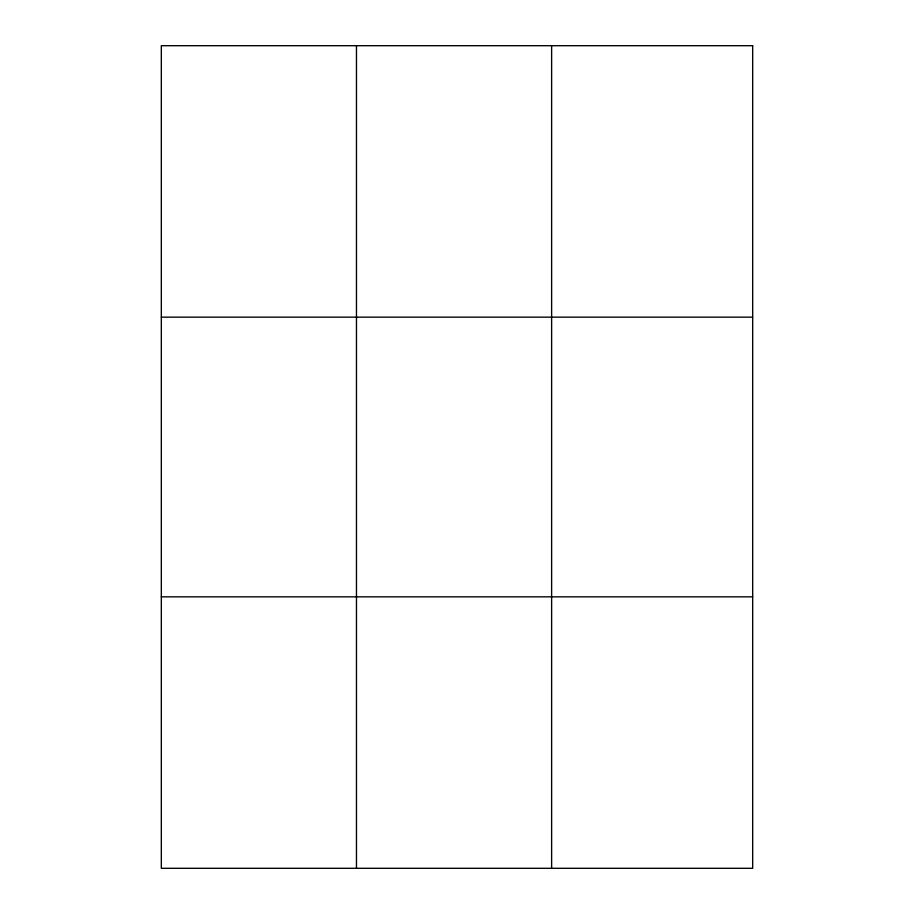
<?xml version="1.0" encoding="UTF-8"?>
<svg xmlns="http://www.w3.org/2000/svg" width="914" height="914" viewBox="0 0 914 914"><rect width="100%" height="100%" fill="white"/><g stroke="black" fill="none" stroke-linecap="round" stroke-linejoin="round"><path stroke-width="1.37" d="M356.471 45.7L356.471 868.3M551.622 45.7L551.622 868.3M161.321 317.158L752.679 317.158M161.321 596.842L752.679 596.842M752.679 45.7L752.679 868.3L161.321 868.3L161.321 45.7L752.679 45.7"/></g></svg>
